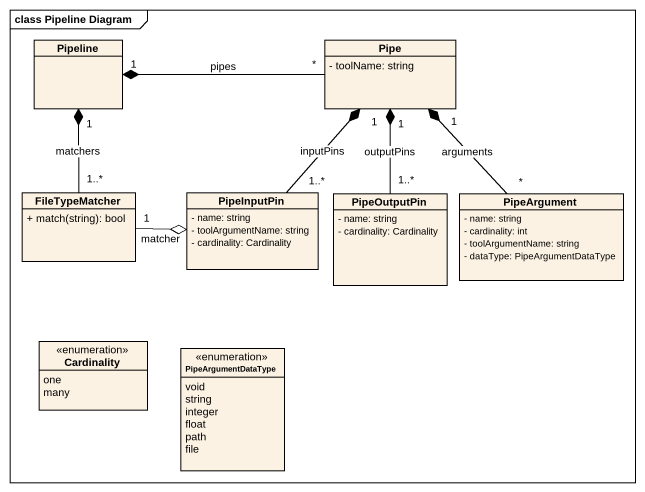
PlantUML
@startuml
mainframe class Pipeline Diagram
hide circle
hide empty members
skinparam classAttributeIconSize 0
class Pipeline
class Pipe {
  - toolName: string
}
class FileTypeMatcher {
  + match(string): bool
}
class PipeInputPin {
  - name: string
  - toolArgumentName: string
  - cardinality: Cardinality
}
class PipeOutputPin {
  - name: string
  - cardinality: Cardinality
}
class PipeArgument {
  - name: string
  - cardinality: int
  - toolArgumentName: string
  - dataType: PipeArgumentDataType
}
enum Cardinality {
  one
  many
}
enum PipeArgumentDataType {
  void
  string
  integer
  float
  path
  file
}
Pipe "*" -left-* "1" Pipeline : pipes
FileTypeMatcher "1..*" -up-* "1" Pipeline : matchers
FileTypeMatcher "1" -right-o PipeInputPin : matcher
PipeInputPin "1..*" -up-* "1" Pipe : inputPins
PipeOutputPin "1..*" -up-* "1" Pipe : outputPins
PipeArgument "*" -up-* "1" Pipe : arguments
@enduml
